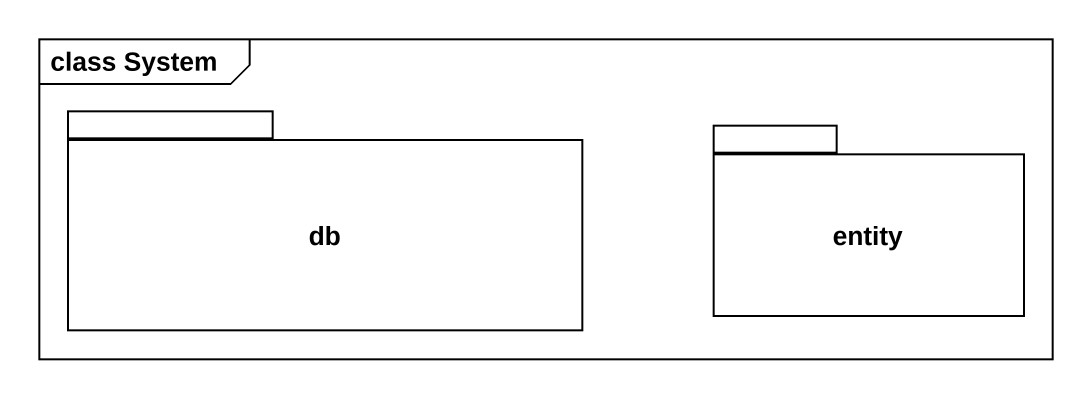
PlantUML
@startuml
mainframe class System
package db {
}
package "entity" as entity_ {
}
@enduml
